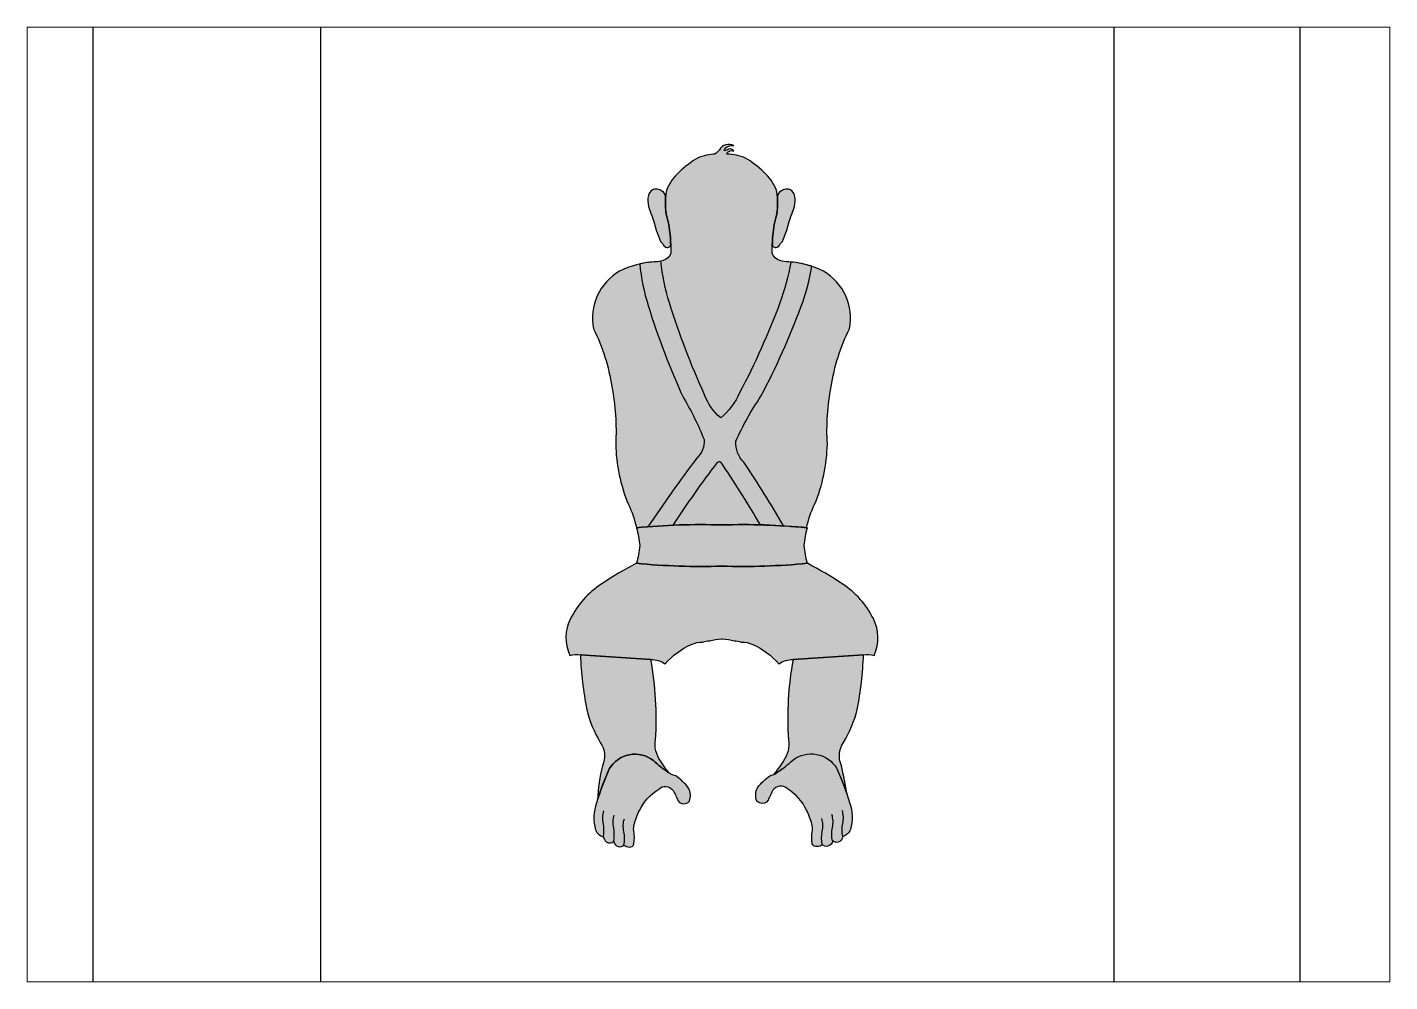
# Paper-space layout 'posNormal' of a CAD drawing. Header units: millimetres. Extents: x 29 to 262, y 20 to 183.
# The model-space entities are those that its viewports show. They can reach past a viewport. Long polylines and large blocks are cut down to what shows.
import ezdxf

# ---------------------------------------------------------------- set-up
doc = ezdxf.new("R2010")
doc.units = ezdxf.units.MM
for name, color, linetype, plot in [('LINEAS', 250, 'Continuous', False), ('noImprimir', 255, 'Continuous', False), ('SOMBRAS', 255, 'Continuous', False)]:
    doc.layers.add(name, color=color, linetype=linetype, plot=plot)
pattern_1 = [(0, (-87389.128, -86394.4445), (0, 6.985), [5.08, -1.905]), (90, (-87389.128, -86394.4445), (-6.985, 4e-16), [5.08, -1.905])]
pattern_2 = [(0, (0, 0), (0, 6.985), [5.08, -1.905]), (90, (0, 0), (-6.985, 4e-16), [5.08, -1.905])]
pattern_3 = [(336.800377, (0, 0), (2.75164202, 6.42017844), [5.08, -1.905]), (66.800377, (0, 0), (-6.42017844, 2.75164202), [5.08, -1.905])]

msp = doc.modelspace()

# ---------------------------------------------------------------- hatches: boundary and pattern name
at = {"layer": 'SOMBRAS', "true_color": 0x292a38}
h = msp.add_hatch(dxfattribs=at)
h.set_pattern_fill('ANGLE', color=250)
h.set_pattern_definition(pattern_2)
h.paths.add_polyline_path([(-143013, -67359, 0.322368), (-144825, -63347, 0.105161), (-147225, -62709, -0.06932), (-147853, -62608, -0.203139), (-148390, -62115, -0.01608), (-148340, -60852, -0.053147), (-148054, -59375, 0.054576), (-148054, -57841, 0.123978), (-148817, -56603, 0.057497), (-150081, -55575, 0.115945), (-151346, -55218, 0.009934), (-151543, -55206, -0.132259), (-151402, -55021, -0.287535), (-151054, -55005, 0.410337), (-151411, -54865, -0.059151), (-151726, -54977, -0.256772), (-151406, -54658, -0.090734), (-151044, -54616, 0.388654), (-152056, -54904, -0.053215), (-152363, -55211, 0.005278), (-152467, -55218, 0.115945), (-153732, -55575, 0.057497), (-154996, -56603, 0.123978), (-155760, -57841, 0.054576), (-155760, -59375, -0.053147), (-155474, -60852, -0.01608), (-155423, -62115, -0.203139), (-155960, -62608, -0.06932), (-156589, -62709, 0.105161), (-158989, -63347, 0.322368), (-160801, -67359, -0.078767), (-159537, -71377, -0.061863), (-159264, -75361, 0.093833), (-158378, -79566, -0.052273), (-157815, -81190, -0.032133), (-151875, -80997, -0.0318), (-145997, -81185, -0.052088), (-145435, -79566, 0.093833), (-144549, -75361, -0.061863), (-144277, -71377, -0.078767)])
at = {"layer": 'SOMBRAS', "true_color": 0x636466}
h = msp.add_hatch(dxfattribs=at)
h.set_pattern_fill('ANGLE', color=251)
h.set_pattern_definition([(0, (-144921.789, -24039.421), (0, 6.985), [5.08, -1.905]), (90, (-144921.789, -24039.421), (-6.985, 4e-16), [5.08, -1.905])])
h.paths.add_polyline_path([(-155789, -58188, 0.266328), (-156039, -57775, 0.088214), (-156374, -57646, 0.176477), (-156730, -57711, 0.174431), (-156991, -58076, 0.137621), (-156971, -58847, 0.035267), (-156797, -59387, -0.017444), (-156564, -60056, 0.021434), (-156424, -60556, 0.021802), (-156154, -61274, -0.017689), (-155890, -61599, 0.530942), (-155436, -61545, 0.008832), (-155474, -60852, 0.053147), (-155760, -59375, -0.042189)])
h.paths.add_polyline_path([(-146843, -58847, 0.137621), (-146822, -58076, 0.174431), (-147084, -57711, 0.176477), (-147439, -57646, 0.088214), (-147774, -57775, 0.266328), (-148024, -58188, -0.042189), (-148054, -59375, 0.053147), (-148340, -60852, 0.008832), (-148377, -61545, 0.530942), (-147924, -61599, -0.017689), (-147660, -61274, 0.021802), (-147390, -60556, 0.021434), (-147250, -60056, -0.017444), (-147017, -59387, 0.035267)])
at = {"layer": 'SOMBRAS'}
h = msp.add_hatch(dxfattribs=at)
h.set_pattern_fill('ANGLE', color=5)
h.set_pattern_definition(pattern_2)
h.paths.add_polyline_path([(-149166, -72051, 0.031671), (-146360, -65776, 0.048031), (-145624, -63012, 0.063084), (-147094, -62717, -0.049436), (-147850, -65562, -0.03152), (-150645, -71806, -0.118015), (-151963, -73553, -0.139392), (-153084, -71937, -0.03152), (-155531, -65548, -0.049658), (-156131, -62653, -0.050134), (-156589, -62709, 0.042649), (-157596, -62846, 0.049728), (-157002, -65747, 0.031671), (-154546, -72167, -0.040689), (-153120, -75058, -0.240502), (-153631, -76349, 0.011743), (-157019, -81120, -0.009538), (-155256, -81013, -0.019609), (-152191, -76659, -0.331987), (-152017, -76593, -0.105368), (-151814, -76867, -0.016737), (-149225, -80989, -0.008843), (-147590, -81060, 0.017931), (-150353, -76638, -0.206257), (-150912, -75174, -0.044638)])
at = {"layer": 'SOMBRAS', "true_color": 0xf8d731}
h = msp.add_hatch(dxfattribs=at)
h.set_pattern_fill('ANGLE', color=40)
h.set_pattern_definition(pattern_1)
h.paths.add_polyline_path([(-145936, -83664, -0.047931), (-146155, -82427, -0.047931), (-145936, -81190, 0.032133), (-151875, -80997, 0.032133), (-157815, -81190, -0.047931), (-157596, -82427, -0.047931), (-157815, -83664, 0.032133), (-151875, -83857, 0.032133)])
at = {"layer": 'SOMBRAS'}
h = msp.add_hatch(dxfattribs=at)
h.set_pattern_fill('ANGLE', color=5)
h.set_pattern_definition(pattern_1)
h.paths.add_polyline_path([(-143471, -85112, 0.025154), (-145936, -83664, -0.032133), (-151875, -83857, -0.032133), (-157815, -83664, 0.025154), (-160280, -85112, 0.127339), (-162402, -87509, 0.226577), (-162459, -90069, -0.096602), (-161717, -90017), (-156814, -90350, -0.162903), (-155829, -90662, -0.111917), (-154012, -89308, -0.115439), (-153204, -89137, -0.051224), (-152728, -89053, -0.066675), (-151916, -88918, -0.010505), (-151875, -88910, -0.010505), (-151834, -88918, -0.066675), (-151023, -89053, -0.051224), (-150546, -89137, -0.115439), (-149738, -89308, -0.111917), (-147921, -90662, -0.162903), (-146936, -90350), (-142034, -90017, -0.096602), (-141292, -90069, 0.226577), (-141349, -87509, 0.127339)])
at = {"layer": 'SOMBRAS', "true_color": 0x292a38}
h = msp.add_hatch(dxfattribs=at)
h.set_pattern_fill('ANGLE', color=250, angle=-23.19962)
h.set_pattern_definition(pattern_3)
h.paths.add_polyline_path([(-156814, -90350), (-161717, -90017, 0.040289), (-161274, -93830, 0.077089), (-160333, -96114, -0.266027), (-160185, -97737, 0.053137), (-160528, -100102, -0.030102), (-159706, -97963, -0.453046), (-156643, -97376, 0.008729), (-156131, -97822, 0.009739), (-155570, -98223, -0.025852), (-156154, -97398, -0.091441), (-156468, -96711, -0.120233), (-156491, -95939, 0.05994)])
h = msp.add_hatch(dxfattribs=at)
h.set_pattern_fill('ANGLE', color=250, angle=-23.19962)
h.set_pattern_definition(pattern_3)
h.paths.add_polyline_path([(-142476, -93830, 0.040289), (-142034, -90017), (-146936, -90350, 0.05994), (-147260, -95939, -0.120233), (-147283, -96711, -0.091441), (-147597, -97398, -0.0263), (-148192, -98236, -0.020987), (-148297, -98364, 0.031186), (-148175, -98297, 0.012241), (-147468, -97797, 0.008729), (-146956, -97351, -0.453046), (-143892, -97938, -0.025583), (-143177, -99750, 0.007557), (-143566, -97737, -0.266027), (-143418, -96114, 0.077089)])
at = {"layer": 'SOMBRAS', "true_color": 0x636466}
h = msp.add_hatch(dxfattribs=at)
h.set_pattern_fill('ANGLE', color=251, angle=-23.19962)
h.set_pattern_definition(pattern_3)
h.paths.add_polyline_path([(-155205, -99588, -0.02452), (-154932, -100165, 0.370731), (-154349, -100344, 0.11622), (-154131, -100205, 0.206901), (-154197, -99292, 0.07892), (-155086, -98444, -0.010759), (-155268, -98404, -0.05391), (-155477, -98286, -0.011329), (-156131, -97822, -0.008729), (-156643, -97376, 0.453046), (-159706, -97963, 0.030102), (-160528, -100102, 0.002858), (-160593, -100310, 0.154053), (-160663, -102207, 0.224624), (-160115, -102692, 0.195244), (-159925, -103026, 0.372546), (-159397, -102984, 0.384492), (-159082, -103348, 0.30414), (-158687, -103252, 0.235854), (-158320, -103392, 0.341859), (-158003, -103193, 0.077233), (-157990, -102390, -0.116476), (-157976, -101819, -0.058286), (-157608, -100864, -0.146578), (-156269, -99365, -0.525306)])
h = msp.add_hatch(dxfattribs=at)
h.set_pattern_fill('ANGLE', color=251, angle=-23.19962)
h.set_pattern_definition(pattern_3)
h.paths.add_polyline_path([(-143892, -97938, 0.453046), (-146956, -97351, -0.008729), (-147468, -97797, -0.011329), (-148122, -98261, -0.05391), (-148331, -98379, -0.010759), (-148512, -98419, 0.07892), (-149402, -99267, 0.206901), (-149467, -100180, 0.11622), (-149250, -100319, 0.370731), (-148666, -100140, -0.02452), (-148393, -99563, -0.525306), (-147329, -99340, -0.146578), (-145991, -100839, -0.058286), (-145622, -101794, -0.116476), (-145608, -102365, 0.077233), (-145595, -103168, 0.341859), (-145279, -103367, 0.235854), (-144912, -103227, 0.30414), (-144516, -103323, 0.384492), (-144201, -102959, 0.372546), (-143673, -103001, 0.195244), (-143483, -102666, 0.224624), (-142936, -102182, 0.154053), (-143006, -100285, 0.032962)])

# ---------------------------------------------------------------- linework, layer by layer
at = {"layer": 'LINEAS'}
for points in [[(-143013, -67359, 0.322368), (-144825, -63347, 0.105161), (-147225, -62709, -0.06932), (-147853, -62608, -0.203139), (-148390, -62115, -0.01608), (-148340, -60852, -0.053147), (-148054, -59375, 0.054576), (-148054, -57841, 0.123978), (-148817, -56603, 0.057497), (-150081, -55575, 0.115945), (-151346, -55218, 0.009934), (-151543, -55206, -0.132259), (-151402, -55021, -0.287535), (-151054, -55005, 0.410337), (-151411, -54865, -0.059151), (-151726, -54977, -0.256772), (-151406, -54658, -0.090734), (-151044, -54616, 0.388654), (-152056, -54904, -0.053215), (-152363, -55211, 0.005278), (-152467, -55218, 0.115945), (-153732, -55575, 0.057497), (-154996, -56603, 0.123978), (-155760, -57841, 0.054576), (-155760, -59375, -0.053147), (-155474, -60852, -0.01608), (-155423, -62115, -0.203139), (-155960, -62608, -0.06932), (-156589, -62709, 0.105161), (-158989, -63347, 0.322368), (-160801, -67359, -0.078767), (-159537, -71377, -0.061863), (-159264, -75361, 0.093833), (-158378, -79566, -0.052273), (-157815, -81190, -0.032133), (-151875, -80997, -0.0318), (-145997, -81185, -0.052088), (-145435, -79566, 0.093833), (-144549, -75361, -0.061863), (-144277, -71377, -0.078767)], [(-155789, -58188, 0.266328), (-156039, -57775, 0.088214), (-156374, -57646, 0.176477), (-156730, -57711, 0.174431), (-156991, -58076, 0.137621), (-156971, -58847, 0.035267), (-156797, -59387, -0.017444), (-156564, -60056, 0.021434), (-156424, -60556, 0.021802), (-156154, -61274, -0.017689), (-155890, -61599, 0.530942), (-155436, -61545, 0.008832), (-155474, -60852, 0.053147), (-155760, -59375, -0.042189)], [(-146822, -58076, 0.174431), (-147084, -57711, 0.176477), (-147439, -57646, 0.088214), (-147774, -57775, 0.266328), (-148024, -58188, -0.042189), (-148054, -59375, 0.053147), (-148340, -60852, 0.008832), (-148377, -61545, 0.530942), (-147924, -61599, -0.017689), (-147660, -61274, 0.021802), (-147390, -60556, 0.021434), (-147250, -60056, -0.017444), (-147017, -59387, 0.035267), (-146843, -58847, 0.137621)], [(-149166, -72051, 0.031671), (-146360, -65776, 0.048031), (-145624, -63012, 0.063084), (-147094, -62717, -0.049436), (-147850, -65562, -0.03152), (-150645, -71806, -0.118015), (-151963, -73553, -0.139392), (-153084, -71937, -0.03152), (-155531, -65548, -0.049658), (-156131, -62653, -0.050134), (-156589, -62709, 0.042649), (-157596, -62846, 0.049728), (-157002, -65747, 0.031671), (-154546, -72167, -0.040689), (-153120, -75058, -0.240502), (-153631, -76349, 0.011743), (-157019, -81120, -0.009538), (-155256, -81013, -0.019609), (-152191, -76659, -0.331987), (-152017, -76593, -0.105368), (-151814, -76867, -0.016737), (-149225, -80989, -0.008843), (-147590, -81060, 0.017931), (-150353, -76638, -0.206257), (-150912, -75174, -0.044638)], [(-145936, -81190, 0.032133), (-151875, -80997, 0.032133), (-157815, -81190, -0.047931), (-157596, -82427, -0.047931), (-157815, -83664, 0.032133), (-151875, -83857, 0.032133), (-145936, -83664, -0.047931), (-146155, -82427, -0.047931)], [(-143471, -85112, 0.025154), (-145936, -83664, -0.032133), (-151875, -83857, -0.032133), (-157815, -83664, 0.025154), (-160280, -85112, 0.127339), (-162402, -87509, 0.226577), (-162459, -90069, -0.096602), (-161717, -90017), (-156814, -90350, -0.162903), (-155829, -90662, -0.111917), (-154012, -89308, -0.115439), (-153204, -89137, -0.051224), (-152728, -89053, -0.066675), (-151916, -88918, -0.010505), (-151875, -88910, -0.010505), (-151834, -88918, -0.066675), (-151023, -89053, -0.051224), (-150546, -89137, -0.115439), (-149738, -89308, -0.111917), (-147921, -90662, -0.162903), (-146936, -90350), (-142034, -90017, -0.096602), (-141292, -90069, 0.226577), (-141349, -87509, 0.127339)], [(-156814, -90350), (-161717, -90017, 0.040289), (-161274, -93830, 0.077089), (-160333, -96114, -0.266027), (-160185, -97737, 0.053137), (-160528, -100102, -0.030102), (-159706, -97963, -0.453046), (-156643, -97376, 0.008729), (-156131, -97822, 0.009739), (-155570, -98223, -0.025852), (-156154, -97398, -0.091441), (-156468, -96711, -0.120233), (-156491, -95939, 0.05994)], [(-142034, -90017), (-146936, -90350, 0.05994), (-147260, -95939, -0.120233), (-147283, -96711, -0.091441), (-147597, -97398, -0.0263), (-148192, -98236, -0.020987), (-148297, -98364, 0.031186), (-148175, -98297, 0.012241), (-147468, -97797, 0.008729), (-146956, -97351, -0.453046), (-143892, -97938, -0.025583), (-143177, -99750, 0.007557), (-143566, -97737, -0.266027), (-143418, -96114, 0.077089), (-142476, -93830, 0.040289)], [(-156269, -99365, -0.460823), (-155271, -99468, -0.029774), (-154932, -100165, 0.370731), (-154349, -100344, 0.11622), (-154131, -100205, 0.206901), (-154197, -99292, 0.07892), (-155086, -98444, -0.010759), (-155268, -98404, -0.05391), (-155477, -98286, -0.011329), (-156131, -97822, -0.008729), (-156643, -97376, 0.453046), (-159706, -97963, 0.032962), (-160593, -100310, 0.154053), (-160663, -102207, 0.224624), (-160115, -102692, 0.195244), (-159925, -103026, 0.372546), (-159397, -102984, 0.384492), (-159082, -103348, 0.30414), (-158687, -103252, 0.235854), (-158320, -103392, 0.341859), (-158003, -103193, 0.088477), (-158009, -102275, -0.092739), (-157976, -101819, -0.058286), (-157608, -100864, -0.146578)], [(-147329, -99340, 0.460823), (-148328, -99443, 0.029774), (-148666, -100140, -0.370731), (-149250, -100319, -0.11622), (-149467, -100180, -0.206901), (-149402, -99267, -0.07892), (-148512, -98419, 0.010759), (-148331, -98379, 0.05391), (-148122, -98261, 0.011329), (-147468, -97797, 0.008729), (-146956, -97351, -0.453046), (-143892, -97938, -0.032962), (-143006, -100285, -0.154053), (-142936, -102182, -0.224624), (-143483, -102666, -0.195244), (-143673, -103001, -0.372546), (-144201, -102959, -0.384492), (-144516, -103323, -0.30414), (-144912, -103227, -0.235854), (-145279, -103367, -0.341859), (-145595, -103168, -0.088477), (-145590, -102250, 0.092739), (-145622, -101794, 0.058286), (-145991, -100839, 0.146578)]]:
    msp.add_lwpolyline(points, format="xyb", close=True, dxfattribs=at)
for points in [[(-160115, -102692, 0.088477), (-160121, -101774, -0.064832), (-160165, -101307, -0.046076), (-160091, -100875, 0.724338)], [(-159397, -102984, 0.088477), (-159403, -102066, -0.064832), (-159447, -101599, -0.046076), (-159373, -101167, 0.724338)], [(-144201, -102959, -0.088477), (-144196, -102041, 0.064832), (-144152, -101574, 0.046076), (-144226, -101142, -0.724338)], [(-143483, -102666, -0.088477), (-143478, -101749, 0.064832), (-143433, -101282, 0.046076), (-143507, -100850, -0.724338)], [(-158687, -103252, 0.088477), (-158692, -102334, -0.064832), (-158736, -101867, -0.046076), (-158662, -101435, 0.724338)], [(-144912, -103227, -0.088477), (-144906, -102309, 0.064832), (-144862, -101842, 0.046076), (-144936, -101410, -0.724338)]]:
    msp.add_lwpolyline(points, format="xyb", dxfattribs=at)
at = {"layer": 'noImprimir', "color": 7, "true_color": 0xffffff}
for points in [[(-250745, -45343), (-195612, -45343), (-195612, -113677), (-250745, -113677)], [(-179759, -45343), (-124626, -45343), (-124626, -113677), (-179759, -113677)], [(-111684, -45343), (-56551, -45343), (-56551, -113677), (-111684, -113677)]]:
    msp.add_lwpolyline(points, close=True, dxfattribs=at)

psp = doc.layouts.new('posNormal')

# ---------------------------------------------------------------- viewports
at = {"layer": 'noImprimir', "color": 7, "true_color": 0xffffff}
psp.add_viewport(center=(145.33, 101.83), size=(232.53, 162.9325), view_center_point=(-152811.06, -79575.16), view_height=66374.8351, dxfattribs=at)

doc.saveas('drawing.dxf')
